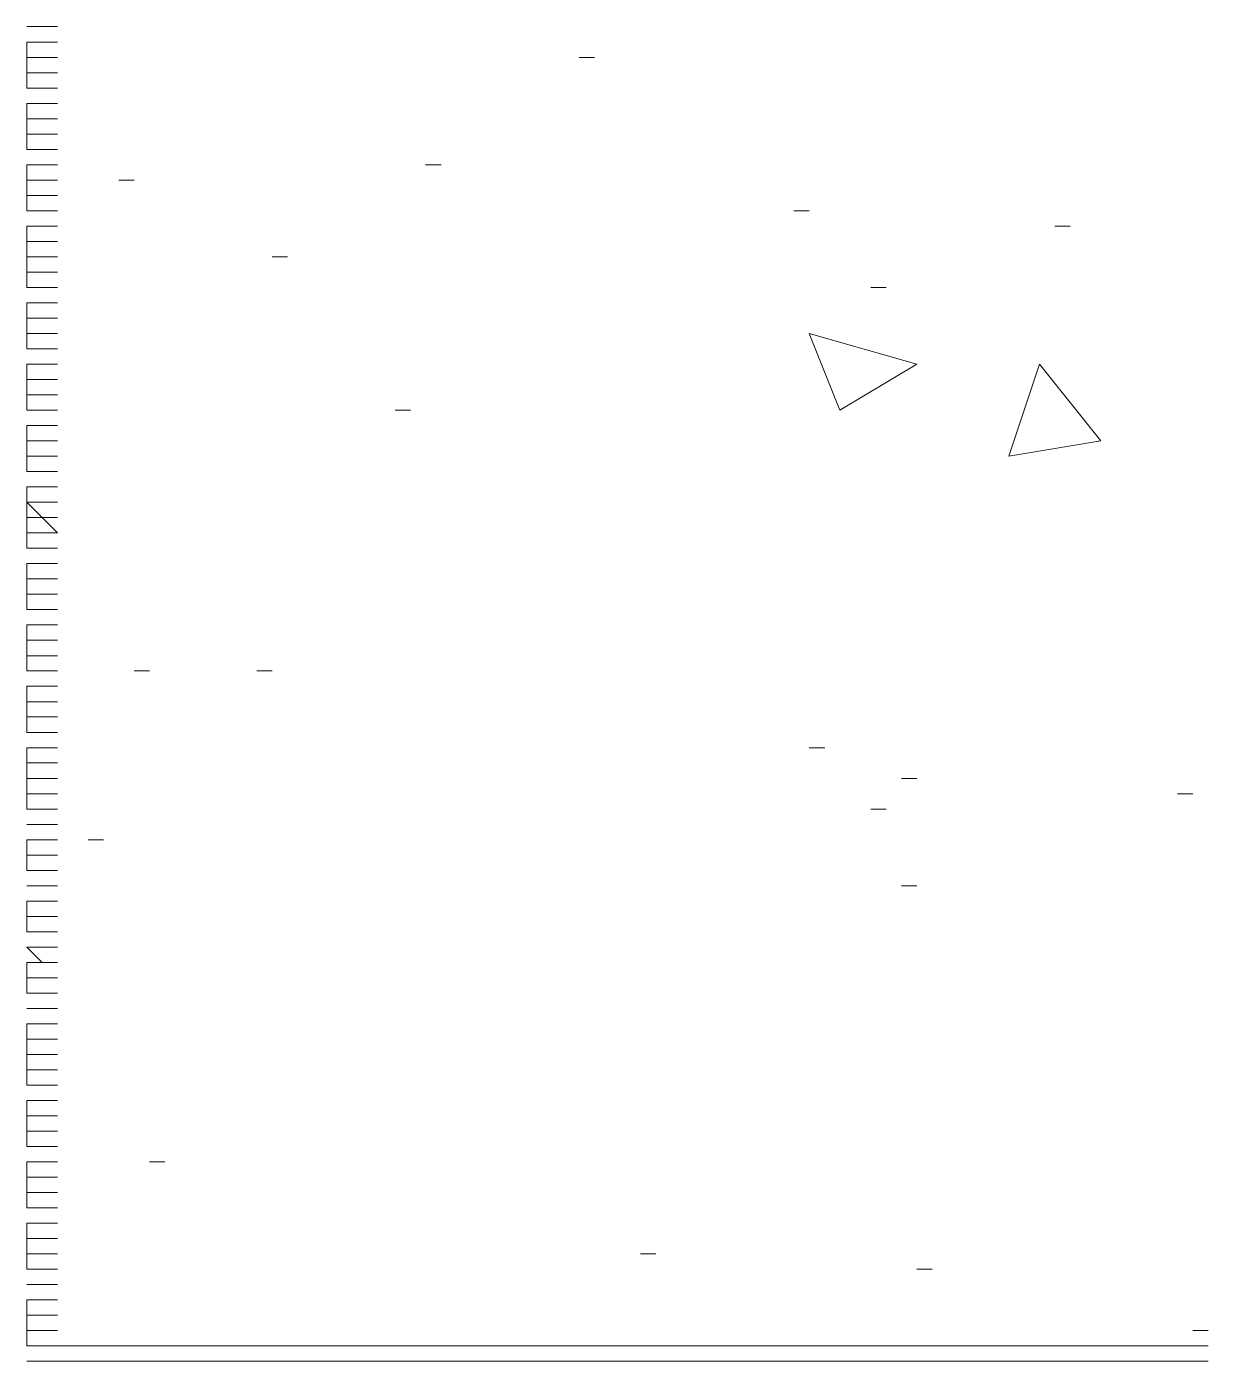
# Model space of a CAD drawing. Header units: inches. Extents: x 0.2 to 10.8, y 0.5 to 8.
# Drawn here: x 8.38 to 8.5083, y 4.4117 to 4.5567 of the extents above; entities that cross this region are included whole.
import ezdxf

# ---------------------------------------------------------------- set-up
doc = ezdxf.new("R2010")
doc.units = ezdxf.units.IN
doc.header["$MEASUREMENT"] = 0
doc.layers.add('PDF_Geometry', color=7, linetype='Continuous')

msp = doc.modelspace()

# ---------------------------------------------------------------- linework, layer by layer
at = {"layer": 'PDF_Geometry', "lineweight": 9}
for points in [[(8.38, 4.55667), (8.38167, 4.55667)], [(8.38, 4.55667), (8.38167, 4.55667)], [(8.38, 4.55667), (8.38167, 4.55667)], [(8.38167, 4.55667), (8.38333, 4.55667)], [(8.38167, 4.55667), (8.38333, 4.55667)], [(8.38167, 4.55667), (8.38333, 4.55667)], [(8.38, 4.555), (8.38167, 4.555)], [(8.38, 4.55333), (8.38, 4.555)], [(8.38, 4.555), (8.38167, 4.555)], [(8.38167, 4.555), (8.38333, 4.555)], [(8.38167, 4.555), (8.38333, 4.555)], [(8.38, 4.55333), (8.38167, 4.55333)], [(8.38, 4.55167), (8.38, 4.55333)], [(8.38, 4.55333), (8.38167, 4.55333)], [(8.38167, 4.55333), (8.38333, 4.55333)], [(8.38167, 4.55333), (8.38333, 4.55333)], [(8.38, 4.55167), (8.38167, 4.55167)], [(8.38, 4.55), (8.38, 4.55167)], [(8.38, 4.55167), (8.38167, 4.55167)], [(8.38167, 4.55167), (8.38333, 4.55167)], [(8.38167, 4.55167), (8.38333, 4.55167)], [(8.38, 4.55), (8.38167, 4.55)], [(8.38, 4.55), (8.38167, 4.55)], [(8.38167, 4.55), (8.38333, 4.55)], [(8.38167, 4.55), (8.38333, 4.55)], [(8.38, 4.54833), (8.38167, 4.54833)], [(8.38, 4.54667), (8.38, 4.54833)], [(8.38, 4.54833), (8.38167, 4.54833)], [(8.38167, 4.54833), (8.38333, 4.54833)], [(8.38167, 4.54833), (8.38333, 4.54833)], [(8.38, 4.54667), (8.38167, 4.54667)], [(8.38, 4.545), (8.38, 4.54667)], [(8.38, 4.54667), (8.38167, 4.54667)], [(8.38167, 4.54667), (8.38333, 4.54667)], [(8.38167, 4.54667), (8.38333, 4.54667)], [(8.38, 4.545), (8.38167, 4.545)], [(8.38, 4.54333), (8.38, 4.545)], [(8.38, 4.545), (8.38167, 4.545)], [(8.38167, 4.545), (8.38333, 4.545)], [(8.38167, 4.545), (8.38333, 4.545)], [(8.38, 4.54333), (8.38167, 4.54333)], [(8.38, 4.54333), (8.38167, 4.54333)], [(8.38167, 4.54333), (8.38333, 4.54333)], [(8.38167, 4.54333), (8.38333, 4.54333)], [(8.38, 4.54167), (8.38167, 4.54167)], [(8.38, 4.54), (8.38, 4.54167)], [(8.38, 4.54167), (8.38167, 4.54167)], [(8.38167, 4.54167), (8.38333, 4.54167)], [(8.38167, 4.54167), (8.38333, 4.54167)], [(8.38, 4.54), (8.38167, 4.54)], [(8.38, 4.53833), (8.38, 4.54)], [(8.38, 4.54), (8.38167, 4.54)], [(8.38167, 4.54), (8.38333, 4.54)], [(8.38167, 4.54), (8.38333, 4.54)], [(8.38, 4.53833), (8.38167, 4.53833)], [(8.38, 4.53667), (8.38, 4.53833)], [(8.38, 4.53833), (8.38167, 4.53833)], [(8.38167, 4.53833), (8.38333, 4.53833)], [(8.38167, 4.53833), (8.38333, 4.53833)], [(8.38, 4.53667), (8.38167, 4.53667)], [(8.38, 4.53667), (8.38167, 4.53667)], [(8.38167, 4.53667), (8.38333, 4.53667)], [(8.38167, 4.53667), (8.38333, 4.53667)], [(8.38, 4.535), (8.38167, 4.535)], [(8.38, 4.53333), (8.38, 4.535)], [(8.38, 4.535), (8.38167, 4.535)], [(8.38167, 4.535), (8.38333, 4.535)], [(8.38167, 4.535), (8.38333, 4.535)], [(8.38, 4.53333), (8.38167, 4.53333)], [(8.38, 4.53167), (8.38, 4.53333)], [(8.38, 4.53333), (8.38167, 4.53333)], [(8.38167, 4.53333), (8.38333, 4.53333)], [(8.38167, 4.53333), (8.38333, 4.53333)], [(8.38, 4.53167), (8.38167, 4.53167)], [(8.38, 4.53), (8.38, 4.53167)], [(8.38, 4.53167), (8.38167, 4.53167)], [(8.38167, 4.53167), (8.38333, 4.53167)], [(8.38167, 4.53167), (8.38333, 4.53167)], [(8.38, 4.53), (8.38167, 4.53)], [(8.38, 4.52833), (8.38, 4.53)], [(8.38, 4.53), (8.38167, 4.53)], [(8.38167, 4.53), (8.38333, 4.53)], [(8.38167, 4.53), (8.38333, 4.53)], [(8.38, 4.52833), (8.38167, 4.52833)], [(8.38, 4.52833), (8.38167, 4.52833)], [(8.38167, 4.52833), (8.38333, 4.52833)], [(8.38167, 4.52833), (8.38333, 4.52833)], [(8.38, 4.52667), (8.38167, 4.52667)], [(8.38, 4.525), (8.38, 4.52667)], [(8.38, 4.52667), (8.38167, 4.52667)], [(8.38167, 4.52667), (8.38333, 4.52667)], [(8.38167, 4.52667), (8.38333, 4.52667)], [(8.38, 4.525), (8.38167, 4.525)], [(8.38, 4.52333), (8.38, 4.525)], [(8.38, 4.525), (8.38167, 4.525)], [(8.38167, 4.525), (8.38333, 4.525)], [(8.38167, 4.525), (8.38333, 4.525)], [(8.38, 4.52333), (8.38167, 4.52333)], [(8.38, 4.52167), (8.38, 4.52333)], [(8.38, 4.52333), (8.38167, 4.52333)], [(8.38167, 4.52333), (8.38333, 4.52333)], [(8.38167, 4.52333), (8.38333, 4.52333)], [(8.38, 4.52167), (8.38167, 4.52167)], [(8.38, 4.52167), (8.38167, 4.52167)], [(8.38167, 4.52167), (8.38333, 4.52167)], [(8.38167, 4.52167), (8.38333, 4.52167)], [(8.38, 4.52), (8.38167, 4.52)], [(8.38, 4.51833), (8.38, 4.52)], [(8.38, 4.52), (8.38167, 4.52)], [(8.38167, 4.52), (8.38333, 4.52)], [(8.38167, 4.52), (8.38333, 4.52)], [(8.38, 4.51833), (8.38167, 4.51833)], [(8.38, 4.51667), (8.38, 4.51833)], [(8.38, 4.51833), (8.38167, 4.51833)], [(8.38167, 4.51833), (8.38333, 4.51833)], [(8.38167, 4.51833), (8.38333, 4.51833)], [(8.38, 4.51667), (8.38167, 4.51667)], [(8.38, 4.515), (8.38, 4.51667)], [(8.38, 4.51667), (8.38167, 4.51667)], [(8.38167, 4.51667), (8.38333, 4.51667)], [(8.38167, 4.51667), (8.38333, 4.51667)], [(8.38, 4.515), (8.38167, 4.515)], [(8.38, 4.515), (8.38167, 4.515)], [(8.38167, 4.515), (8.38333, 4.515)], [(8.38167, 4.515), (8.38333, 4.515)], [(8.38, 4.51333), (8.38167, 4.51333)], [(8.38, 4.51167), (8.38, 4.51333)], [(8.38, 4.51333), (8.38167, 4.51333)], [(8.38167, 4.51333), (8.38333, 4.51333)], [(8.38167, 4.51333), (8.38333, 4.51333)], [(8.38, 4.51167), (8.38167, 4.51167)], [(8.38, 4.51), (8.38, 4.51167)], [(8.38, 4.51167), (8.38167, 4.51167)], [(8.38167, 4.51167), (8.38333, 4.51167)], [(8.38167, 4.51167), (8.38333, 4.51167)], [(8.38, 4.51), (8.38167, 4.51)], [(8.38, 4.50833), (8.38, 4.51)], [(8.38, 4.51), (8.38167, 4.51)], [(8.38167, 4.51), (8.38333, 4.51)], [(8.38167, 4.51), (8.38333, 4.51)], [(8.38, 4.50833), (8.38167, 4.50833)], [(8.38, 4.50833), (8.38167, 4.50833)], [(8.38167, 4.50833), (8.38333, 4.50833)], [(8.38167, 4.50833), (8.38333, 4.50833)], [(8.38, 4.50667), (8.38167, 4.50667)], [(8.38, 4.505), (8.38, 4.50667)], [(8.38, 4.50667), (8.38167, 4.50667)], [(8.38167, 4.50667), (8.38333, 4.50667)], [(8.38167, 4.50667), (8.38333, 4.50667)], [(8.38, 4.505), (8.38167, 4.505)], [(8.38, 4.50333), (8.38, 4.505)], [(8.38, 4.505), (8.38167, 4.505)], [(8.38167, 4.505), (8.38333, 4.505)], [(8.38167, 4.505), (8.38333, 4.505)], [(8.38, 4.50333), (8.38167, 4.50333)], [(8.38, 4.50167), (8.38, 4.50333)], [(8.38, 4.50333), (8.38167, 4.50333)], [(8.38167, 4.50333), (8.38333, 4.50333)], [(8.38167, 4.50333), (8.38333, 4.50333)], [(8.38, 4.50167), (8.38167, 4.50167)], [(8.38, 4.5), (8.38, 4.50167)], [(8.38, 4.50167), (8.38167, 4.50167)], [(8.38167, 4.50167), (8.38333, 4.50167)], [(8.38167, 4.50167), (8.38333, 4.50167)], [(8.38, 4.5), (8.38167, 4.5)], [(8.38, 4.5), (8.38167, 4.5)], [(8.38167, 4.5), (8.38333, 4.5)], [(8.38167, 4.5), (8.38333, 4.5)], [(8.38, 4.49833), (8.38167, 4.49833)], [(8.38, 4.49667), (8.38, 4.49833)], [(8.38, 4.49833), (8.38167, 4.49833)], [(8.38167, 4.49833), (8.38333, 4.49833)], [(8.38167, 4.49833), (8.38333, 4.49833)], [(8.38, 4.49667), (8.38167, 4.49667)], [(8.38, 4.495), (8.38, 4.49667)], [(8.38, 4.49667), (8.38167, 4.49667)], [(8.38167, 4.49667), (8.38333, 4.49667)], [(8.38167, 4.49667), (8.38333, 4.49667)], [(8.38, 4.495), (8.38167, 4.495)], [(8.38, 4.49333), (8.38, 4.495)], [(8.38, 4.495), (8.38167, 4.495)], [(8.38167, 4.495), (8.38333, 4.495)], [(8.38167, 4.495), (8.38333, 4.495)], [(8.38, 4.49333), (8.38167, 4.49333)], [(8.38, 4.49333), (8.38167, 4.49333)], [(8.38167, 4.49333), (8.38333, 4.49333)], [(8.38167, 4.49333), (8.38333, 4.49333)], [(8.38, 4.49167), (8.38167, 4.49167)], [(8.38, 4.49), (8.38, 4.49167)], [(8.38, 4.49167), (8.38167, 4.49167)], [(8.38167, 4.49167), (8.38333, 4.49167)], [(8.38167, 4.49167), (8.38333, 4.49167)], [(8.38, 4.49), (8.38167, 4.49)], [(8.38, 4.48833), (8.38, 4.49)], [(8.38, 4.49), (8.38167, 4.49)], [(8.38167, 4.49), (8.38333, 4.49)], [(8.38167, 4.49), (8.38333, 4.49)], [(8.38, 4.48833), (8.38167, 4.48833)], [(8.38, 4.48667), (8.38, 4.48833)], [(8.38, 4.48833), (8.38167, 4.48833)], [(8.38167, 4.48833), (8.38333, 4.48833)], [(8.38167, 4.48833), (8.38333, 4.48833)], [(8.38, 4.48667), (8.38167, 4.48667)], [(8.38, 4.48667), (8.38167, 4.48667)], [(8.38167, 4.48667), (8.38333, 4.48667)], [(8.38167, 4.48667), (8.38333, 4.48667)], [(8.38, 4.485), (8.38167, 4.485)], [(8.38, 4.48333), (8.38, 4.485)], [(8.38, 4.485), (8.38167, 4.485)], [(8.38167, 4.485), (8.38333, 4.485)], [(8.38167, 4.485), (8.38333, 4.485)], [(8.38, 4.48333), (8.38167, 4.48333)], [(8.38, 4.48167), (8.38, 4.48333)], [(8.38, 4.48333), (8.38167, 4.48333)], [(8.38167, 4.48333), (8.38333, 4.48333)], [(8.38167, 4.48333), (8.38333, 4.48333)], [(8.38, 4.48167), (8.38167, 4.48167)], [(8.38, 4.48), (8.38, 4.48167)], [(8.38, 4.48167), (8.38167, 4.48167)], [(8.38167, 4.48167), (8.38333, 4.48167)], [(8.38167, 4.48167), (8.38333, 4.48167)], [(8.38, 4.48), (8.38167, 4.48)], [(8.38, 4.48), (8.38167, 4.48)], [(8.38167, 4.48), (8.38333, 4.48)], [(8.38167, 4.48), (8.38333, 4.48)], [(8.38, 4.47833), (8.38167, 4.47833)], [(8.38, 4.47667), (8.38, 4.47833)], [(8.38, 4.47833), (8.38167, 4.47833)], [(8.38167, 4.47833), (8.38333, 4.47833)], [(8.38167, 4.47833), (8.38333, 4.47833)], [(8.38, 4.47667), (8.38167, 4.47667)], [(8.38, 4.475), (8.38, 4.47667)], [(8.38, 4.47667), (8.38167, 4.47667)], [(8.38167, 4.47667), (8.38333, 4.47667)], [(8.38167, 4.47667), (8.38333, 4.47667)], [(8.38, 4.475), (8.38167, 4.475)], [(8.38, 4.47333), (8.38, 4.475)], [(8.38, 4.475), (8.38167, 4.475)], [(8.38167, 4.475), (8.38333, 4.475)], [(8.38167, 4.475), (8.38333, 4.475)], [(8.38, 4.47333), (8.38167, 4.47333)], [(8.38, 4.47167), (8.38, 4.47333)], [(8.38, 4.47333), (8.38167, 4.47333)], [(8.38167, 4.47333), (8.38333, 4.47333)], [(8.38167, 4.47333), (8.38333, 4.47333)], [(8.38, 4.47167), (8.38167, 4.47167)], [(8.38, 4.47167), (8.38167, 4.47167)], [(8.38, 4.47167), (8.38167, 4.47167)], [(8.38167, 4.47167), (8.38333, 4.47167)], [(8.38167, 4.47167), (8.38333, 4.47167)], [(8.38167, 4.47167), (8.38333, 4.47167)], [(8.38, 4.47), (8.38167, 4.47)], [(8.38, 4.47), (8.38167, 4.47)], [(8.38, 4.47), (8.38167, 4.47)], [(8.38167, 4.47), (8.38333, 4.47)], [(8.38167, 4.47), (8.38333, 4.47)], [(8.38167, 4.47), (8.38333, 4.47)], [(8.38, 4.46833), (8.38167, 4.46833)], [(8.38, 4.46667), (8.38, 4.46833)], [(8.38, 4.46833), (8.38167, 4.46833)], [(8.38167, 4.46833), (8.38333, 4.46833)], [(8.38167, 4.46833), (8.38333, 4.46833)], [(8.38, 4.46667), (8.38167, 4.46667)], [(8.38, 4.465), (8.38, 4.46667)], [(8.38, 4.46667), (8.38167, 4.46667)], [(8.38167, 4.46667), (8.38333, 4.46667)], [(8.38167, 4.46667), (8.38333, 4.46667)], [(8.38, 4.465), (8.38167, 4.465)], [(8.38, 4.465), (8.38167, 4.465)], [(8.38, 4.465), (8.38167, 4.465)], [(8.38167, 4.465), (8.38333, 4.465)], [(8.38167, 4.465), (8.38333, 4.465)], [(8.38167, 4.465), (8.38333, 4.465)], [(8.38, 4.46333), (8.38167, 4.46333)], [(8.38, 4.46333), (8.38167, 4.46333)], [(8.38, 4.46333), (8.38167, 4.46333)], [(8.38167, 4.46333), (8.38333, 4.46333)], [(8.38167, 4.46333), (8.38333, 4.46333)], [(8.38167, 4.46333), (8.38333, 4.46333)], [(8.38, 4.46167), (8.38167, 4.46167)], [(8.38, 4.46), (8.38, 4.46167)], [(8.38, 4.46167), (8.38167, 4.46167)], [(8.38167, 4.46167), (8.38333, 4.46167)], [(8.38167, 4.46167), (8.38333, 4.46167)], [(8.38, 4.46), (8.38167, 4.46)], [(8.38, 4.45833), (8.38, 4.46)], [(8.38, 4.46), (8.38167, 4.46)], [(8.38167, 4.46), (8.38333, 4.46)], [(8.38167, 4.46), (8.38333, 4.46)], [(8.38, 4.45833), (8.38167, 4.45833)], [(8.38, 4.45833), (8.38167, 4.45833)], [(8.38, 4.45833), (8.38167, 4.45833)], [(8.38167, 4.45833), (8.38333, 4.45833)], [(8.38167, 4.45833), (8.38333, 4.45833)], [(8.38167, 4.45833), (8.38333, 4.45833)], [(8.38, 4.45667), (8.38167, 4.45667)], [(8.38, 4.45667), (8.38167, 4.45667)], [(8.38, 4.45667), (8.38167, 4.45667)], [(8.38167, 4.45667), (8.38333, 4.45667)], [(8.38167, 4.45667), (8.38333, 4.45667)], [(8.38167, 4.45667), (8.38333, 4.45667)], [(8.38, 4.455), (8.38167, 4.455)], [(8.38, 4.45333), (8.38, 4.455)], [(8.38, 4.455), (8.38167, 4.455)], [(8.38167, 4.455), (8.38333, 4.455)], [(8.38167, 4.455), (8.38333, 4.455)], [(8.38, 4.45333), (8.38167, 4.45333)], [(8.38, 4.45167), (8.38, 4.45333)], [(8.38, 4.45333), (8.38167, 4.45333)], [(8.38167, 4.45333), (8.38333, 4.45333)], [(8.38167, 4.45333), (8.38333, 4.45333)], [(8.38, 4.45167), (8.38167, 4.45167)], [(8.38, 4.45167), (8.38167, 4.45167)], [(8.38, 4.45167), (8.38167, 4.45167)], [(8.38167, 4.45167), (8.38333, 4.45167)], [(8.38167, 4.45167), (8.38333, 4.45167)], [(8.38167, 4.45167), (8.38333, 4.45167)], [(8.38, 4.45), (8.38167, 4.45)], [(8.38, 4.45), (8.38167, 4.45)], [(8.38, 4.45), (8.38167, 4.45)], [(8.38167, 4.45), (8.38333, 4.45)], [(8.38167, 4.45), (8.38333, 4.45)], [(8.38167, 4.45), (8.38333, 4.45)], [(8.38, 4.44833), (8.38167, 4.44833)], [(8.38, 4.44667), (8.38, 4.44833)], [(8.38, 4.44833), (8.38167, 4.44833)], [(8.38167, 4.44833), (8.38333, 4.44833)], [(8.38167, 4.44833), (8.38333, 4.44833)], [(8.38, 4.44667), (8.38167, 4.44667)], [(8.38, 4.445), (8.38, 4.44667)], [(8.38, 4.44667), (8.38167, 4.44667)], [(8.38167, 4.44667), (8.38333, 4.44667)], [(8.38167, 4.44667), (8.38333, 4.44667)], [(8.38, 4.445), (8.38167, 4.445)], [(8.38, 4.44333), (8.38, 4.445)], [(8.38, 4.445), (8.38167, 4.445)], [(8.38167, 4.445), (8.38333, 4.445)], [(8.38167, 4.445), (8.38333, 4.445)], [(8.38, 4.44333), (8.38167, 4.44333)], [(8.38, 4.44167), (8.38, 4.44333)], [(8.38, 4.44333), (8.38167, 4.44333)], [(8.38167, 4.44333), (8.38333, 4.44333)], [(8.38167, 4.44333), (8.38333, 4.44333)], [(8.38, 4.44167), (8.38167, 4.44167)], [(8.38, 4.44167), (8.38167, 4.44167)], [(8.38167, 4.44167), (8.38333, 4.44167)], [(8.38167, 4.44167), (8.38333, 4.44167)], [(8.38, 4.44), (8.38167, 4.44)], [(8.38, 4.43833), (8.38, 4.44)], [(8.38, 4.44), (8.38167, 4.44)], [(8.38167, 4.44), (8.38333, 4.44)], [(8.38167, 4.44), (8.38333, 4.44)], [(8.38, 4.43833), (8.38167, 4.43833)], [(8.38, 4.43667), (8.38, 4.43833)], [(8.38, 4.43833), (8.38167, 4.43833)], [(8.38167, 4.43833), (8.38333, 4.43833)], [(8.38167, 4.43833), (8.38333, 4.43833)], [(8.38, 4.43667), (8.38167, 4.43667)], [(8.38, 4.435), (8.38, 4.43667)], [(8.38, 4.43667), (8.38167, 4.43667)], [(8.38167, 4.43667), (8.38333, 4.43667)], [(8.38167, 4.43667), (8.38333, 4.43667)], [(8.38, 4.435), (8.38167, 4.435)], [(8.38, 4.435), (8.38167, 4.435)], [(8.38167, 4.435), (8.38333, 4.435)], [(8.38167, 4.435), (8.38333, 4.435)], [(8.38, 4.43333), (8.38167, 4.43333)], [(8.38, 4.43167), (8.38, 4.43333)], [(8.38, 4.43333), (8.38167, 4.43333)], [(8.38167, 4.43333), (8.38333, 4.43333)], [(8.38167, 4.43333), (8.38333, 4.43333)], [(8.38, 4.43167), (8.38167, 4.43167)], [(8.38, 4.43), (8.38, 4.43167)], [(8.38, 4.43167), (8.38167, 4.43167)], [(8.38167, 4.43167), (8.38333, 4.43167)], [(8.38167, 4.43167), (8.38333, 4.43167)], [(8.38, 4.43), (8.38167, 4.43)], [(8.38, 4.42833), (8.38, 4.43)], [(8.38, 4.43), (8.38167, 4.43)], [(8.38167, 4.43), (8.38333, 4.43)], [(8.38167, 4.43), (8.38333, 4.43)], [(8.38, 4.42833), (8.38167, 4.42833)], [(8.38, 4.42833), (8.38167, 4.42833)], [(8.38167, 4.42833), (8.38333, 4.42833)], [(8.38167, 4.42833), (8.38333, 4.42833)], [(8.38, 4.42667), (8.38167, 4.42667)], [(8.38, 4.425), (8.38, 4.42667)], [(8.38, 4.42667), (8.38167, 4.42667)], [(8.38167, 4.42667), (8.38333, 4.42667)], [(8.38167, 4.42667), (8.38333, 4.42667)], [(8.38, 4.425), (8.38167, 4.425)], [(8.38, 4.42333), (8.38, 4.425)], [(8.38, 4.425), (8.38167, 4.425)], [(8.38167, 4.425), (8.38333, 4.425)], [(8.38167, 4.425), (8.38333, 4.425)], [(8.38, 4.42333), (8.38167, 4.42333)], [(8.38, 4.42167), (8.38, 4.42333)], [(8.38, 4.42333), (8.38167, 4.42333)], [(8.38167, 4.42333), (8.38333, 4.42333)], [(8.38167, 4.42333), (8.38333, 4.42333)], [(8.38, 4.42167), (8.38167, 4.42167)], [(8.38, 4.42167), (8.38167, 4.42167)], [(8.38, 4.42167), (8.38167, 4.42167)], [(8.38167, 4.42167), (8.38333, 4.42167)], [(8.38167, 4.42167), (8.38333, 4.42167)], [(8.38167, 4.42167), (8.38333, 4.42167)], [(8.38, 4.42), (8.38167, 4.42)], [(8.38, 4.42), (8.38167, 4.42)], [(8.38, 4.42), (8.38167, 4.42)], [(8.38167, 4.42), (8.38333, 4.42)], [(8.38167, 4.42), (8.38333, 4.42)], [(8.38167, 4.42), (8.38333, 4.42)], [(8.38, 4.41833), (8.38167, 4.41833)], [(8.38, 4.41667), (8.38, 4.41833)], [(8.38, 4.41833), (8.38167, 4.41833)], [(8.38167, 4.41833), (8.38333, 4.41833)], [(8.38167, 4.41833), (8.38333, 4.41833)], [(8.38, 4.41667), (8.38167, 4.41667)], [(8.38, 4.415), (8.38, 4.41667)], [(8.38, 4.41667), (8.38167, 4.41667)], [(8.38167, 4.41667), (8.38333, 4.41667)], [(8.38167, 4.41667), (8.38333, 4.41667)], [(8.38, 4.415), (8.38167, 4.415)], [(8.38, 4.41333), (8.38, 4.415)], [(8.38, 4.415), (8.38167, 4.415)], [(8.38167, 4.415), (8.38333, 4.415)], [(8.38167, 4.415), (8.38333, 4.415)], [(8.38, 4.41333), (8.38167, 4.41333)], [(8.38, 4.41333), (8.38167, 4.41333)], [(8.38, 4.41333), (8.38167, 4.41333)], [(8.38, 4.41333), (8.38167, 4.41333)], [(8.38, 4.41333), (8.38167, 4.41333)], [(8.38167, 4.41333), (8.38333, 4.41333)], [(8.38167, 4.41333), (8.38333, 4.41333)], [(8.38167, 4.41333), (8.38333, 4.41333)], [(8.38167, 4.41333), (8.38333, 4.41333)], [(8.38167, 4.41333), (8.38333, 4.41333)], [(8.38167, 4.41333), (8.38333, 4.41333)], [(8.38333, 4.41333), (8.385, 4.41333)], [(8.38333, 4.41333), (8.385, 4.41333)], [(8.385, 4.41333), (8.38667, 4.41333)], [(8.385, 4.41333), (8.38667, 4.41333)], [(8.38667, 4.41333), (8.38833, 4.41333)], [(8.38667, 4.41333), (8.38833, 4.41333)], [(8.38833, 4.41333), (8.39, 4.41333)], [(8.38833, 4.41333), (8.39, 4.41333)], [(8.39, 4.41333), (8.39167, 4.41333)], [(8.39, 4.41333), (8.39167, 4.41333)], [(8.39167, 4.41333), (8.39333, 4.41333)], [(8.39167, 4.41333), (8.39333, 4.41333)], [(8.39333, 4.41333), (8.395, 4.41333)], [(8.39333, 4.41333), (8.395, 4.41333)], [(8.395, 4.41333), (8.39667, 4.41333)], [(8.395, 4.41333), (8.39667, 4.41333)], [(8.39667, 4.41333), (8.39833, 4.41333)], [(8.39667, 4.41333), (8.39833, 4.41333)], [(8.39833, 4.41333), (8.4, 4.41333)], [(8.39833, 4.41333), (8.4, 4.41333)], [(8.4, 4.41333), (8.40167, 4.41333)], [(8.4, 4.41333), (8.40167, 4.41333)], [(8.4, 4.41333), (8.40167, 4.41333)], [(8.40167, 4.41333), (8.40333, 4.41333)], [(8.40167, 4.41333), (8.40333, 4.41333)], [(8.40167, 4.41333), (8.40333, 4.41333)], [(8.40333, 4.41333), (8.405, 4.41333)], [(8.40333, 4.41333), (8.405, 4.41333)], [(8.405, 4.41333), (8.40667, 4.41333)], [(8.405, 4.41333), (8.40667, 4.41333)], [(8.40667, 4.41333), (8.40833, 4.41333)], [(8.40667, 4.41333), (8.40833, 4.41333)], [(8.40833, 4.41333), (8.41, 4.41333)], [(8.40833, 4.41333), (8.41, 4.41333)], [(8.41, 4.41333), (8.41167, 4.41333)], [(8.41, 4.41333), (8.41167, 4.41333)], [(8.41167, 4.41333), (8.41333, 4.41333)], [(8.41167, 4.41333), (8.41333, 4.41333)], [(8.41333, 4.41333), (8.415, 4.41333)], [(8.41333, 4.41333), (8.415, 4.41333)], [(8.415, 4.41333), (8.41667, 4.41333)], [(8.415, 4.41333), (8.41667, 4.41333)], [(8.41667, 4.41333), (8.41833, 4.41333)], [(8.41667, 4.41333), (8.41833, 4.41333)], [(8.41833, 4.41333), (8.42, 4.41333)], [(8.41833, 4.41333), (8.42, 4.41333)], [(8.42, 4.41333), (8.42167, 4.41333)], [(8.42, 4.41333), (8.42167, 4.41333)], [(8.42167, 4.41333), (8.42333, 4.41333)], [(8.42167, 4.41333), (8.42333, 4.41333)], [(8.42333, 4.41333), (8.425, 4.41333)], [(8.42333, 4.41333), (8.425, 4.41333)], [(8.425, 4.41333), (8.42667, 4.41333)], [(8.425, 4.41333), (8.42667, 4.41333)], [(8.42667, 4.41333), (8.42833, 4.41333)], [(8.42667, 4.41333), (8.42833, 4.41333)], [(8.42833, 4.41333), (8.43, 4.41333)], [(8.42833, 4.41333), (8.43, 4.41333)], [(8.42833, 4.41333), (8.43, 4.41333)], [(8.43, 4.41333), (8.43167, 4.41333)], [(8.43, 4.41333), (8.43167, 4.41333)], [(8.43, 4.41333), (8.43167, 4.41333)], [(8.43, 4.41333), (8.43167, 4.41333)], [(8.43167, 4.41333), (8.43333, 4.41333)], [(8.43167, 4.41333), (8.43333, 4.41333)], [(8.43167, 4.41333), (8.43333, 4.41333)], [(8.43333, 4.41333), (8.435, 4.41333)], [(8.43333, 4.41333), (8.435, 4.41333)], [(8.435, 4.41333), (8.43667, 4.41333)], [(8.435, 4.41333), (8.43667, 4.41333)], [(8.43667, 4.41333), (8.43833, 4.41333)], [(8.43667, 4.41333), (8.43833, 4.41333)], [(8.43667, 4.41333), (8.43833, 4.41333)], [(8.43833, 4.41333), (8.44, 4.41333)], [(8.43833, 4.41333), (8.44, 4.41333)], [(8.43833, 4.41333), (8.44, 4.41333)], [(8.44, 4.41333), (8.44167, 4.41333)], [(8.44, 4.41333), (8.44167, 4.41333)], [(8.44167, 4.41333), (8.44333, 4.41333)], [(8.44167, 4.41333), (8.44333, 4.41333)], [(8.44333, 4.41333), (8.445, 4.41333)], [(8.44333, 4.41333), (8.445, 4.41333)], [(8.44333, 4.41333), (8.445, 4.41333)], [(8.445, 4.41333), (8.44667, 4.41333)], [(8.445, 4.41333), (8.44667, 4.41333)], [(8.445, 4.41333), (8.44667, 4.41333)], [(8.44667, 4.41333), (8.44833, 4.41333)], [(8.44667, 4.41333), (8.44833, 4.41333)], [(8.44833, 4.41333), (8.45, 4.41333)], [(8.44833, 4.41333), (8.45, 4.41333)], [(8.45, 4.41333), (8.45167, 4.41333)], [(8.45, 4.41333), (8.45167, 4.41333)], [(8.45, 4.41333), (8.45167, 4.41333)], [(8.45167, 4.41333), (8.45333, 4.41333)], [(8.45167, 4.41333), (8.45333, 4.41333)], [(8.45167, 4.41333), (8.45333, 4.41333)], [(8.45333, 4.41333), (8.455, 4.41333)], [(8.45333, 4.41333), (8.455, 4.41333)], [(8.455, 4.41333), (8.45667, 4.41333)], [(8.455, 4.41333), (8.45667, 4.41333)], [(8.45667, 4.41333), (8.45833, 4.41333)], [(8.45667, 4.41333), (8.45833, 4.41333)], [(8.45833, 4.41333), (8.46, 4.41333)], [(8.45833, 4.41333), (8.46, 4.41333)], [(8.45833, 4.41333), (8.46, 4.41333)], [(8.46, 4.41333), (8.46167, 4.41333)], [(8.46, 4.41333), (8.46167, 4.41333)], [(8.46, 4.41333), (8.46167, 4.41333)], [(8.46167, 4.41333), (8.46333, 4.41333)], [(8.46167, 4.41333), (8.46333, 4.41333)], [(8.46333, 4.41333), (8.465, 4.41333)], [(8.46333, 4.41333), (8.465, 4.41333)], [(8.465, 4.41333), (8.46667, 4.41333)], [(8.465, 4.41333), (8.46667, 4.41333)], [(8.46667, 4.41333), (8.46833, 4.41333)], [(8.46667, 4.41333), (8.46833, 4.41333)], [(8.46833, 4.41333), (8.47, 4.41333)], [(8.46833, 4.41333), (8.47, 4.41333)], [(8.47, 4.41333), (8.47167, 4.41333)], [(8.47, 4.41333), (8.47167, 4.41333)], [(8.47167, 4.41333), (8.47333, 4.41333)], [(8.47167, 4.41333), (8.47333, 4.41333)], [(8.47333, 4.41333), (8.475, 4.41333)], [(8.47333, 4.41333), (8.475, 4.41333)], [(8.475, 4.41333), (8.47667, 4.41333)], [(8.475, 4.41333), (8.47667, 4.41333)], [(8.47667, 4.41333), (8.47833, 4.41333)], [(8.47667, 4.41333), (8.47833, 4.41333)], [(8.47833, 4.41333), (8.48, 4.41333)], [(8.47833, 4.41333), (8.48, 4.41333)], [(8.48, 4.41333), (8.48167, 4.41333)], [(8.48, 4.41333), (8.48167, 4.41333)], [(8.48167, 4.41333), (8.48333, 4.41333)], [(8.48167, 4.41333), (8.48333, 4.41333)], [(8.48333, 4.41333), (8.485, 4.41333)], [(8.48333, 4.41333), (8.485, 4.41333)], [(8.485, 4.41333), (8.48667, 4.41333)], [(8.485, 4.41333), (8.48667, 4.41333)], [(8.48667, 4.41333), (8.48833, 4.41333)], [(8.48667, 4.41333), (8.48833, 4.41333)], [(8.48833, 4.41333), (8.49, 4.41333)], [(8.48833, 4.41333), (8.49, 4.41333)], [(8.49, 4.41333), (8.49167, 4.41333)], [(8.49, 4.41333), (8.49167, 4.41333)], [(8.49167, 4.41333), (8.49333, 4.41333)], [(8.49167, 4.41333), (8.49333, 4.41333)], [(8.49333, 4.41333), (8.495, 4.41333)], [(8.49333, 4.41333), (8.495, 4.41333)], [(8.495, 4.41333), (8.49667, 4.41333)], [(8.495, 4.41333), (8.49667, 4.41333)], [(8.49667, 4.41333), (8.49833, 4.41333)], [(8.49667, 4.41333), (8.49833, 4.41333)], [(8.49833, 4.41333), (8.5, 4.41333)], [(8.49833, 4.41333), (8.5, 4.41333)], [(8.5, 4.41333), (8.50167, 4.41333)], [(8.5, 4.41333), (8.50167, 4.41333)], [(8.50167, 4.41333), (8.50333, 4.41333)], [(8.50167, 4.41333), (8.50333, 4.41333)], [(8.50333, 4.41333), (8.505, 4.41333)], [(8.50333, 4.41333), (8.505, 4.41333)], [(8.505, 4.41333), (8.50667, 4.41333)], [(8.505, 4.41333), (8.50667, 4.41333)], [(8.50667, 4.41333), (8.50833, 4.41333)], [(8.50667, 4.41333), (8.50833, 4.41333)], [(8.38167, 4.41167), (8.38, 4.41167)], [(8.38, 4.41167), (8.38167, 4.41167)], [(8.38, 4.41167), (8.38167, 4.41167)], [(8.38, 4.41167), (8.38167, 4.41167)], [(8.38, 4.41167), (8.38167, 4.41167)], [(8.38333, 4.41167), (8.38167, 4.41167)], [(8.38167, 4.41167), (8.38333, 4.41167)], [(8.38167, 4.41167), (8.38333, 4.41167)], [(8.38167, 4.41167), (8.38333, 4.41167)], [(8.38167, 4.41167), (8.38333, 4.41167)], [(8.38167, 4.41167), (8.38333, 4.41167)], [(8.385, 4.41167), (8.38333, 4.41167)], [(8.38333, 4.41167), (8.385, 4.41167)], [(8.38333, 4.41167), (8.385, 4.41167)], [(8.385, 4.41167), (8.38667, 4.41167)], [(8.385, 4.41167), (8.38667, 4.41167)], [(8.38833, 4.41167), (8.38667, 4.41167)], [(8.38667, 4.41167), (8.38833, 4.41167)], [(8.38667, 4.41167), (8.38833, 4.41167)], [(8.39, 4.41167), (8.38833, 4.41167)], [(8.38833, 4.41167), (8.39, 4.41167)], [(8.38833, 4.41167), (8.39, 4.41167)], [(8.39167, 4.41167), (8.39, 4.41167)], [(8.39, 4.41167), (8.39167, 4.41167)], [(8.39, 4.41167), (8.39167, 4.41167)], [(8.39167, 4.41167), (8.39333, 4.41167)], [(8.39167, 4.41167), (8.39333, 4.41167)], [(8.395, 4.41167), (8.39333, 4.41167)], [(8.39333, 4.41167), (8.395, 4.41167)], [(8.39333, 4.41167), (8.395, 4.41167)], [(8.39667, 4.41167), (8.395, 4.41167)], [(8.395, 4.41167), (8.39667, 4.41167)], [(8.395, 4.41167), (8.39667, 4.41167)], [(8.39833, 4.41167), (8.39667, 4.41167)], [(8.39667, 4.41167), (8.39833, 4.41167)], [(8.39667, 4.41167), (8.39833, 4.41167)], [(8.39833, 4.41167), (8.4, 4.41167)], [(8.39833, 4.41167), (8.4, 4.41167)], [(8.4, 4.41167), (8.40167, 4.41167)], [(8.4, 4.41167), (8.40167, 4.41167)], [(8.4, 4.41167), (8.40167, 4.41167)], [(8.40333, 4.41167), (8.40167, 4.41167)], [(8.40167, 4.41167), (8.40333, 4.41167)], [(8.40167, 4.41167), (8.40333, 4.41167)], [(8.40167, 4.41167), (8.40333, 4.41167)], [(8.405, 4.41167), (8.40333, 4.41167)], [(8.40333, 4.41167), (8.405, 4.41167)], [(8.40333, 4.41167), (8.405, 4.41167)], [(8.40667, 4.41167), (8.405, 4.41167)], [(8.405, 4.41167), (8.40667, 4.41167)], [(8.405, 4.41167), (8.40667, 4.41167)], [(8.40667, 4.41167), (8.40833, 4.41167)], [(8.40667, 4.41167), (8.40833, 4.41167)], [(8.41, 4.41167), (8.40833, 4.41167)], [(8.40833, 4.41167), (8.41, 4.41167)], [(8.40833, 4.41167), (8.41, 4.41167)], [(8.41167, 4.41167), (8.41, 4.41167)], [(8.41, 4.41167), (8.41167, 4.41167)], [(8.41, 4.41167), (8.41167, 4.41167)], [(8.41333, 4.41167), (8.41167, 4.41167)], [(8.41167, 4.41167), (8.41333, 4.41167)], [(8.41167, 4.41167), (8.41333, 4.41167)], [(8.41333, 4.41167), (8.415, 4.41167)], [(8.41333, 4.41167), (8.415, 4.41167)], [(8.41667, 4.41167), (8.415, 4.41167)], [(8.415, 4.41167), (8.41667, 4.41167)], [(8.415, 4.41167), (8.41667, 4.41167)], [(8.41833, 4.41167), (8.41667, 4.41167)], [(8.41667, 4.41167), (8.41833, 4.41167)], [(8.41667, 4.41167), (8.41833, 4.41167)], [(8.42, 4.41167), (8.41833, 4.41167)], [(8.41833, 4.41167), (8.42, 4.41167)], [(8.41833, 4.41167), (8.42, 4.41167)], [(8.42, 4.41167), (8.42167, 4.41167)], [(8.42, 4.41167), (8.42167, 4.41167)], [(8.42333, 4.41167), (8.42167, 4.41167)], [(8.42167, 4.41167), (8.42333, 4.41167)], [(8.42167, 4.41167), (8.42333, 4.41167)], [(8.425, 4.41167), (8.42333, 4.41167)], [(8.42333, 4.41167), (8.425, 4.41167)], [(8.42333, 4.41167), (8.425, 4.41167)], [(8.42667, 4.41167), (8.425, 4.41167)], [(8.425, 4.41167), (8.42667, 4.41167)], [(8.425, 4.41167), (8.42667, 4.41167)], [(8.42667, 4.41167), (8.42833, 4.41167)], [(8.42667, 4.41167), (8.42833, 4.41167)], [(8.42833, 4.41167), (8.43, 4.41167)], [(8.42833, 4.41167), (8.43, 4.41167)], [(8.42833, 4.41167), (8.43, 4.41167)], [(8.43, 4.41167), (8.43167, 4.41167)], [(8.43, 4.41167), (8.43167, 4.41167)], [(8.43, 4.41167), (8.43167, 4.41167)], [(8.43, 4.41167), (8.43167, 4.41167)], [(8.43333, 4.41167), (8.43167, 4.41167)], [(8.43167, 4.41167), (8.43333, 4.41167)], [(8.43167, 4.41167), (8.43333, 4.41167)], [(8.43167, 4.41167), (8.43333, 4.41167)], [(8.435, 4.41167), (8.43333, 4.41167)], [(8.43333, 4.41167), (8.435, 4.41167)], [(8.43333, 4.41167), (8.435, 4.41167)], [(8.435, 4.41167), (8.43667, 4.41167)], [(8.435, 4.41167), (8.43667, 4.41167)], [(8.43667, 4.41167), (8.43833, 4.41167)], [(8.43667, 4.41167), (8.43833, 4.41167)], [(8.43667, 4.41167), (8.43833, 4.41167)], [(8.44, 4.41167), (8.43833, 4.41167)], [(8.43833, 4.41167), (8.44, 4.41167)], [(8.43833, 4.41167), (8.44, 4.41167)], [(8.43833, 4.41167), (8.44, 4.41167)], [(8.44167, 4.41167), (8.44, 4.41167)], [(8.44, 4.41167), (8.44167, 4.41167)], [(8.44, 4.41167), (8.44167, 4.41167)], [(8.44167, 4.41167), (8.44333, 4.41167)], [(8.44167, 4.41167), (8.44333, 4.41167)], [(8.44333, 4.41167), (8.445, 4.41167)], [(8.44333, 4.41167), (8.445, 4.41167)], [(8.44333, 4.41167), (8.445, 4.41167)], [(8.44667, 4.41167), (8.445, 4.41167)], [(8.445, 4.41167), (8.44667, 4.41167)], [(8.445, 4.41167), (8.44667, 4.41167)], [(8.445, 4.41167), (8.44667, 4.41167)], [(8.44833, 4.41167), (8.44667, 4.41167)], [(8.44667, 4.41167), (8.44833, 4.41167)], [(8.44667, 4.41167), (8.44833, 4.41167)], [(8.44833, 4.41167), (8.45, 4.41167)], [(8.44833, 4.41167), (8.45, 4.41167)], [(8.45, 4.41167), (8.45167, 4.41167)], [(8.45, 4.41167), (8.45167, 4.41167)], [(8.45, 4.41167), (8.45167, 4.41167)], [(8.45333, 4.41167), (8.45167, 4.41167)], [(8.45167, 4.41167), (8.45333, 4.41167)], [(8.45167, 4.41167), (8.45333, 4.41167)], [(8.45167, 4.41167), (8.45333, 4.41167)], [(8.455, 4.41167), (8.45333, 4.41167)], [(8.45333, 4.41167), (8.455, 4.41167)], [(8.45333, 4.41167), (8.455, 4.41167)], [(8.45667, 4.41167), (8.455, 4.41167)], [(8.455, 4.41167), (8.45667, 4.41167)], [(8.455, 4.41167), (8.45667, 4.41167)], [(8.45667, 4.41167), (8.45833, 4.41167)], [(8.45667, 4.41167), (8.45833, 4.41167)], [(8.45833, 4.41167), (8.46, 4.41167)], [(8.45833, 4.41167), (8.46, 4.41167)], [(8.45833, 4.41167), (8.46, 4.41167)], [(8.46167, 4.41167), (8.46, 4.41167)], [(8.46, 4.41167), (8.46167, 4.41167)], [(8.46, 4.41167), (8.46167, 4.41167)], [(8.46, 4.41167), (8.46167, 4.41167)], [(8.46333, 4.41167), (8.46167, 4.41167)], [(8.46167, 4.41167), (8.46333, 4.41167)], [(8.46167, 4.41167), (8.46333, 4.41167)], [(8.465, 4.41167), (8.46333, 4.41167)], [(8.46333, 4.41167), (8.465, 4.41167)], [(8.46333, 4.41167), (8.465, 4.41167)], [(8.465, 4.41167), (8.46667, 4.41167)], [(8.465, 4.41167), (8.46667, 4.41167)], [(8.46833, 4.41167), (8.46667, 4.41167)], [(8.46667, 4.41167), (8.46833, 4.41167)], [(8.46667, 4.41167), (8.46833, 4.41167)], [(8.47, 4.41167), (8.46833, 4.41167)], [(8.46833, 4.41167), (8.47, 4.41167)], [(8.46833, 4.41167), (8.47, 4.41167)], [(8.47167, 4.41167), (8.47, 4.41167)], [(8.47, 4.41167), (8.47167, 4.41167)], [(8.47, 4.41167), (8.47167, 4.41167)], [(8.47167, 4.41167), (8.47333, 4.41167)], [(8.47167, 4.41167), (8.47333, 4.41167)], [(8.475, 4.41167), (8.47333, 4.41167)], [(8.47333, 4.41167), (8.475, 4.41167)], [(8.47333, 4.41167), (8.475, 4.41167)], [(8.47667, 4.41167), (8.475, 4.41167)], [(8.475, 4.41167), (8.47667, 4.41167)], [(8.475, 4.41167), (8.47667, 4.41167)], [(8.47833, 4.41167), (8.47667, 4.41167)], [(8.47667, 4.41167), (8.47833, 4.41167)], [(8.47667, 4.41167), (8.47833, 4.41167)], [(8.47833, 4.41167), (8.48, 4.41167)], [(8.47833, 4.41167), (8.48, 4.41167)], [(8.48167, 4.41167), (8.48, 4.41167)], [(8.48, 4.41167), (8.48167, 4.41167)], [(8.48, 4.41167), (8.48167, 4.41167)], [(8.48333, 4.41167), (8.48167, 4.41167)], [(8.48167, 4.41167), (8.48333, 4.41167)], [(8.48167, 4.41167), (8.48333, 4.41167)], [(8.485, 4.41167), (8.48333, 4.41167)], [(8.48333, 4.41167), (8.485, 4.41167)], [(8.48333, 4.41167), (8.485, 4.41167)], [(8.48667, 4.41167), (8.485, 4.41167)], [(8.485, 4.41167), (8.48667, 4.41167)], [(8.485, 4.41167), (8.48667, 4.41167)], [(8.48667, 4.41167), (8.48833, 4.41167)], [(8.48667, 4.41167), (8.48833, 4.41167)], [(8.49, 4.41167), (8.48833, 4.41167)], [(8.48833, 4.41167), (8.49, 4.41167)], [(8.48833, 4.41167), (8.49, 4.41167)], [(8.49167, 4.41167), (8.49, 4.41167)], [(8.49, 4.41167), (8.49167, 4.41167)], [(8.49, 4.41167), (8.49167, 4.41167)], [(8.49333, 4.41167), (8.49167, 4.41167)], [(8.49167, 4.41167), (8.49333, 4.41167)], [(8.49167, 4.41167), (8.49333, 4.41167)], [(8.49333, 4.41167), (8.495, 4.41167)], [(8.49333, 4.41167), (8.495, 4.41167)], [(8.49667, 4.41167), (8.495, 4.41167)], [(8.495, 4.41167), (8.49667, 4.41167)], [(8.495, 4.41167), (8.49667, 4.41167)], [(8.49833, 4.41167), (8.49667, 4.41167)], [(8.49667, 4.41167), (8.49833, 4.41167)], [(8.49667, 4.41167), (8.49833, 4.41167)], [(8.5, 4.41167), (8.49833, 4.41167)], [(8.49833, 4.41167), (8.5, 4.41167)], [(8.49833, 4.41167), (8.5, 4.41167)], [(8.5, 4.41167), (8.50167, 4.41167)], [(8.5, 4.41167), (8.50167, 4.41167)], [(8.50333, 4.41167), (8.50167, 4.41167)], [(8.50167, 4.41167), (8.50333, 4.41167)], [(8.50167, 4.41167), (8.50333, 4.41167)], [(8.505, 4.41167), (8.50333, 4.41167)], [(8.50333, 4.41167), (8.505, 4.41167)], [(8.50333, 4.41167), (8.505, 4.41167)], [(8.50667, 4.41167), (8.505, 4.41167)], [(8.505, 4.41167), (8.50667, 4.41167)], [(8.505, 4.41167), (8.50667, 4.41167)], [(8.50667, 4.41167), (8.50833, 4.41167)], [(8.50667, 4.41167), (8.50833, 4.41167)]]:
    msp.add_lwpolyline(points, dxfattribs=at)
at = {"layer": 'PDF_Geometry', "lineweight": 13}
for points in [[(8.44, 4.55333), (8.44167, 4.55333)], [(8.42333, 4.54167), (8.425, 4.54167)], [(8.39, 4.54), (8.39167, 4.54)], [(8.46333, 4.53667), (8.465, 4.53667)], [(8.49167, 4.535), (8.49333, 4.535)], [(8.40667, 4.53167), (8.40833, 4.53167)], [(8.47167, 4.52833), (8.47333, 4.52833)], [(8.47667, 4.52), (8.465, 4.52333)], [(8.46833, 4.515), (8.465, 4.52333)], [(8.47667, 4.52), (8.46833, 4.515)], [(8.48667, 4.51), (8.49, 4.52)], [(8.49667, 4.51167), (8.49, 4.52)], [(8.42, 4.515), (8.42167, 4.515)], [(8.49667, 4.51167), (8.48667, 4.51)], [(8.38333, 4.50167), (8.38, 4.505)], [(8.38333, 4.50167), (8.38, 4.50167)], [(8.39167, 4.48667), (8.39333, 4.48667)], [(8.405, 4.48667), (8.40667, 4.48667)], [(8.38167, 4.48), (8.38333, 4.48)], [(8.465, 4.47833), (8.46667, 4.47833)], [(8.475, 4.475), (8.47667, 4.475)], [(8.505, 4.47333), (8.50667, 4.47333)], [(8.47167, 4.47167), (8.47333, 4.47167)], [(8.38667, 4.46833), (8.38833, 4.46833)], [(8.475, 4.46333), (8.47667, 4.46333)], [(8.38167, 4.455), (8.38, 4.45667)], [(8.38167, 4.455), (8.38, 4.455)], [(8.39333, 4.43333), (8.395, 4.43333)], [(8.44667, 4.42333), (8.44833, 4.42333)], [(8.47667, 4.42167), (8.47833, 4.42167)], [(8.50667, 4.415), (8.50833, 4.415)]]:
    msp.add_lwpolyline(points, dxfattribs=at)

doc.saveas('drawing.dxf')
